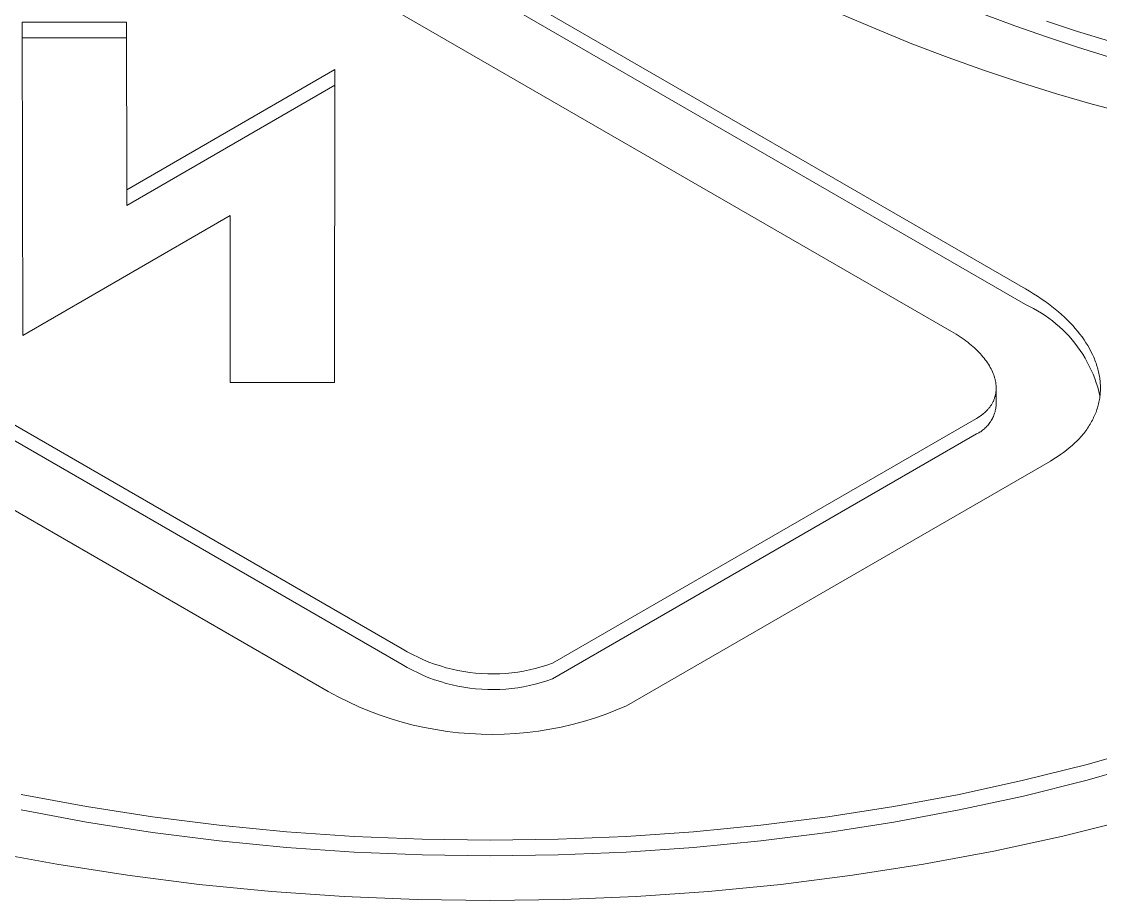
# Model space of a CAD drawing. Header units: millimetres. Extents: x -279 to 4999, y 61 to 3536.
# Drawn here: x 4712.91 to 4725.28, y 1395.65 to 1405.73 of the extents above; entities that cross this region are included whole.
import ezdxf

# ---------------------------------------------------------------- set-up
doc = ezdxf.new("R2010")
doc.units = ezdxf.units.MM
doc.layers.add('ZANO_R', color=7, linetype='Continuous', lineweight=0)

msp = doc.modelspace()

# ---------------------------------------------------------------- linework, layer by layer
at = {"layer": 'ZANO_R'}
for p, q in [((4712.993, 1409.264), (4724.424, 1402.665)), ((4712.993, 1409.084), (4724.424, 1402.485)), ((4723.577, 1402.176), (4712.146, 1408.775)), ((4722.706, 1405.643), (4722.291, 1405.821)), ((4723.941, 1405.814), (4724.302, 1405.68)), ((4712.92, 1405.721), (4714.117, 1405.722)), ((4712.928, 1402.129), (4712.92, 1405.721)), ((4714.117, 1405.722), (4714.122, 1403.8)), ((4724.302, 1405.68), (4724.663, 1405.553)), ((4724.663, 1405.733), (4725.021, 1405.615)), ((4712.92, 1405.541), (4714.117, 1405.542)), ((4723.121, 1405.474), (4722.706, 1405.643)), ((4724.663, 1405.553), (4725.021, 1405.435)), ((4725.021, 1405.615), (4725.377, 1405.505)), ((4723.537, 1405.316), (4723.121, 1405.474)), ((4725.021, 1405.435), (4725.377, 1405.325)), ((4723.953, 1405.167), (4723.537, 1405.316)), ((4714.122, 1403.8), (4716.506, 1405.18)), ((4716.506, 1405.18), (4716.503, 1401.59)), ((4724.367, 1405.028), (4723.953, 1405.167)), ((4705.846, 1405.138), (4717.276, 1398.538)), ((4705.846, 1404.958), (4717.276, 1398.358)), ((4714.122, 1403.62), (4716.506, 1405)), ((4724.78, 1404.9), (4724.367, 1405.028)), ((4725.189, 1404.782), (4724.78, 1404.9)), ((4725.596, 1404.674), (4725.189, 1404.782)), ((4716.429, 1398.049), (4704.999, 1404.649)), ((4714.122, 1403.8), (4714.122, 1403.62)), ((4715.307, 1403.506), (4712.928, 1402.129)), ((4715.305, 1401.591), (4715.307, 1403.506)), ((4724.424, 1402.665), (4724.471, 1402.637)), ((4724.471, 1402.637), (4724.517, 1402.608)), ((4724.517, 1402.608), (4724.562, 1402.58)), ((4724.562, 1402.58), (4724.605, 1402.551)), ((4724.424, 1402.485), (4724.471, 1402.463)), ((4724.471, 1402.463), (4724.517, 1402.439)), ((4724.605, 1402.551), (4724.647, 1402.521)), ((4724.647, 1402.521), (4724.687, 1402.491)), ((4724.687, 1402.491), (4724.727, 1402.461)), ((4724.727, 1402.461), (4724.765, 1402.431)), ((4724.517, 1402.439), (4724.562, 1402.413)), ((4724.562, 1402.413), (4724.606, 1402.386)), ((4724.606, 1402.386), (4724.65, 1402.358)), ((4724.65, 1402.358), (4724.692, 1402.328)), ((4724.692, 1402.328), (4724.733, 1402.297)), ((4724.765, 1402.431), (4724.801, 1402.4)), ((4724.801, 1402.4), (4724.837, 1402.369)), ((4724.837, 1402.369), (4724.871, 1402.338)), ((4724.871, 1402.338), (4724.904, 1402.306)), ((4724.733, 1402.297), (4724.773, 1402.264)), ((4724.773, 1402.264), (4724.813, 1402.23)), ((4724.813, 1402.23), (4724.85, 1402.195)), ((4724.904, 1402.306), (4724.935, 1402.274)), ((4724.935, 1402.274), (4724.965, 1402.242)), ((4724.965, 1402.242), (4724.994, 1402.21)), ((4724.994, 1402.21), (4725.021, 1402.177)), ((4723.627, 1402.146), (4723.577, 1402.176)), ((4723.674, 1402.115), (4723.627, 1402.146)), ((4723.697, 1402.099), (4723.674, 1402.115)), ((4723.719, 1402.084), (4723.697, 1402.099)), ((4723.741, 1402.068), (4723.719, 1402.084)), ((4724.85, 1402.195), (4724.887, 1402.158)), ((4724.887, 1402.158), (4724.923, 1402.12)), ((4724.923, 1402.12), (4724.957, 1402.081)), ((4724.957, 1402.081), (4724.989, 1402.041)), ((4725.021, 1402.177), (4725.047, 1402.145)), ((4725.047, 1402.145), (4725.072, 1402.112)), ((4725.072, 1402.112), (4725.095, 1402.079)), ((4725.095, 1402.079), (4725.117, 1402.046)), ((4723.762, 1402.052), (4723.741, 1402.068)), ((4723.782, 1402.035), (4723.762, 1402.052)), ((4723.802, 1402.019), (4723.782, 1402.035)), ((4723.821, 1402.003), (4723.802, 1402.019)), ((4723.839, 1401.986), (4723.821, 1402.003)), ((4723.857, 1401.969), (4723.839, 1401.986)), ((4723.874, 1401.953), (4723.857, 1401.969)), ((4723.89, 1401.936), (4723.874, 1401.953)), ((4724.989, 1402.041), (4725.021, 1401.999)), ((4725.021, 1401.999), (4725.051, 1401.957)), ((4725.051, 1401.957), (4725.079, 1401.914)), ((4725.117, 1402.046), (4725.137, 1402.013)), ((4725.137, 1402.013), (4725.157, 1401.979)), ((4725.157, 1401.979), (4725.174, 1401.946)), ((4723.906, 1401.919), (4723.89, 1401.936)), ((4723.921, 1401.902), (4723.906, 1401.919)), ((4723.936, 1401.885), (4723.921, 1401.902)), ((4723.95, 1401.868), (4723.936, 1401.885)), ((4723.963, 1401.85), (4723.95, 1401.868)), ((4723.976, 1401.833), (4723.963, 1401.85)), ((4723.988, 1401.816), (4723.976, 1401.833)), ((4725.079, 1401.914), (4725.106, 1401.869)), ((4725.106, 1401.869), (4725.132, 1401.824)), ((4725.174, 1401.946), (4725.191, 1401.912)), ((4725.191, 1401.912), (4725.206, 1401.879)), ((4725.206, 1401.879), (4725.213, 1401.862)), ((4725.213, 1401.862), (4725.22, 1401.845)), ((4725.22, 1401.845), (4725.226, 1401.828)), ((4725.226, 1401.828), (4725.232, 1401.811)), ((4723.999, 1401.799), (4723.988, 1401.816)), ((4724.01, 1401.781), (4723.999, 1401.799)), ((4724.02, 1401.764), (4724.01, 1401.781)), ((4724.029, 1401.747), (4724.02, 1401.764)), ((4724.037, 1401.73), (4724.029, 1401.747)), ((4724.045, 1401.712), (4724.037, 1401.73)), ((4724.053, 1401.695), (4724.045, 1401.712)), ((4725.132, 1401.824), (4725.155, 1401.778)), ((4725.155, 1401.778), (4725.178, 1401.731)), ((4725.178, 1401.731), (4725.199, 1401.684)), ((4725.232, 1401.811), (4725.238, 1401.795)), ((4725.238, 1401.795), (4725.243, 1401.778)), ((4725.243, 1401.778), (4725.248, 1401.761)), ((4725.248, 1401.761), (4725.253, 1401.744)), ((4725.253, 1401.744), (4725.257, 1401.727)), ((4725.257, 1401.727), (4725.261, 1401.711)), ((4725.261, 1401.711), (4725.265, 1401.694)), ((4716.503, 1401.59), (4715.305, 1401.591)), ((4724.059, 1401.678), (4724.053, 1401.695)), ((4724.065, 1401.661), (4724.059, 1401.678)), ((4724.068, 1401.652), (4724.065, 1401.661)), ((4724.07, 1401.644), (4724.068, 1401.652)), ((4724.073, 1401.635), (4724.07, 1401.644)), ((4724.075, 1401.627), (4724.073, 1401.635)), ((4724.077, 1401.618), (4724.075, 1401.627)), ((4724.079, 1401.61), (4724.077, 1401.618)), ((4724.08, 1401.602), (4724.079, 1401.61)), ((4724.082, 1401.593), (4724.08, 1401.602)), ((4724.083, 1401.585), (4724.082, 1401.593)), ((4724.084, 1401.576), (4724.083, 1401.585)), ((4725.199, 1401.684), (4725.218, 1401.636)), ((4725.218, 1401.636), (4725.235, 1401.587)), ((4725.235, 1401.587), (4725.251, 1401.537)), ((4725.265, 1401.694), (4725.268, 1401.677)), ((4725.268, 1401.677), (4725.271, 1401.66)), ((4725.271, 1401.66), (4725.274, 1401.643)), ((4725.274, 1401.643), (4725.276, 1401.627)), ((4725.276, 1401.627), (4725.278, 1401.61)), ((4725.278, 1401.61), (4725.279, 1401.593)), ((4725.279, 1401.593), (4725.281, 1401.577)), ((4724.079, 1401.447), (4724.081, 1401.455)), ((4724.081, 1401.455), (4724.082, 1401.463)), ((4724.082, 1401.463), (4724.083, 1401.47)), ((4724.083, 1401.47), (4724.084, 1401.478)), ((4724.085, 1401.568), (4724.084, 1401.576)), ((4724.084, 1401.478), (4724.085, 1401.486)), ((4724.086, 1401.56), (4724.085, 1401.568)), ((4724.085, 1401.486), (4724.086, 1401.494)), ((4724.087, 1401.552), (4724.086, 1401.56)), ((4724.086, 1401.494), (4724.087, 1401.502)), ((4724.087, 1401.543), (4724.087, 1401.552)), ((4724.087, 1401.535), (4724.087, 1401.543)), ((4724.088, 1401.527), (4724.087, 1401.535)), ((4724.087, 1401.519), (4724.088, 1401.527)), ((4724.087, 1401.511), (4724.087, 1401.519)), ((4724.087, 1401.502), (4724.087, 1401.511)), ((4724.088, 1401.511), (4724.088, 1401.347)), ((4725.251, 1401.537), (4725.265, 1401.488)), ((4725.265, 1401.488), (4725.277, 1401.437)), ((4725.279, 1401.46), (4725.278, 1401.444)), ((4725.281, 1401.477), (4725.279, 1401.46)), ((4725.281, 1401.577), (4725.282, 1401.56)), ((4725.282, 1401.493), (4725.281, 1401.477)), ((4725.282, 1401.56), (4725.282, 1401.543)), ((4725.282, 1401.543), (4725.282, 1401.527)), ((4725.282, 1401.527), (4725.282, 1401.51)), ((4725.282, 1401.51), (4725.282, 1401.493)), ((4724.028, 1401.328), (4724.032, 1401.335)), ((4724.032, 1401.335), (4724.037, 1401.342)), ((4724.037, 1401.342), (4724.041, 1401.349)), ((4724.041, 1401.349), (4724.045, 1401.356)), ((4724.045, 1401.356), (4724.049, 1401.364)), ((4724.049, 1401.364), (4724.052, 1401.371)), ((4724.052, 1401.371), (4724.056, 1401.378)), ((4724.056, 1401.378), (4724.059, 1401.386)), ((4724.059, 1401.386), (4724.062, 1401.393)), ((4724.062, 1401.393), (4724.065, 1401.401)), ((4724.065, 1401.401), (4724.068, 1401.408)), ((4724.068, 1401.408), (4724.07, 1401.416)), ((4724.07, 1401.416), (4724.073, 1401.424)), ((4724.073, 1401.424), (4724.075, 1401.431)), ((4724.075, 1401.431), (4724.077, 1401.439)), ((4724.077, 1401.439), (4724.079, 1401.447)), ((4724.086, 1401.319), (4724.087, 1401.333)), ((4724.087, 1401.333), (4724.088, 1401.347)), ((4725.261, 1401.346), (4725.257, 1401.33)), ((4725.265, 1401.363), (4725.261, 1401.346)), ((4725.268, 1401.379), (4725.265, 1401.363)), ((4725.271, 1401.395), (4725.268, 1401.379)), ((4725.274, 1401.411), (4725.271, 1401.395)), ((4725.276, 1401.428), (4725.274, 1401.411)), ((4725.278, 1401.444), (4725.276, 1401.428)), ((4723.898, 1401.201), (4723.914, 1401.213)), ((4723.914, 1401.213), (4723.922, 1401.218)), ((4723.922, 1401.218), (4723.93, 1401.224)), ((4723.93, 1401.224), (4723.937, 1401.23)), ((4723.937, 1401.23), (4723.944, 1401.236)), ((4723.944, 1401.236), (4723.952, 1401.242)), ((4723.952, 1401.242), (4723.959, 1401.248)), ((4723.959, 1401.248), (4723.965, 1401.255)), ((4723.965, 1401.255), (4723.972, 1401.261)), ((4723.972, 1401.261), (4723.978, 1401.267)), ((4723.978, 1401.267), (4723.985, 1401.274)), ((4723.985, 1401.274), (4723.991, 1401.28)), ((4723.991, 1401.28), (4723.996, 1401.287)), ((4723.996, 1401.287), (4724.002, 1401.294)), ((4724.002, 1401.294), (4724.008, 1401.3)), ((4724.008, 1401.3), (4724.013, 1401.307)), ((4724.013, 1401.307), (4724.018, 1401.314)), ((4724.018, 1401.314), (4724.023, 1401.321)), ((4724.023, 1401.321), (4724.028, 1401.328)), ((4724.056, 1401.201), (4724.061, 1401.214)), ((4724.061, 1401.214), (4724.065, 1401.227)), ((4724.065, 1401.227), (4724.07, 1401.24)), ((4724.07, 1401.24), (4724.074, 1401.253)), ((4724.074, 1401.253), (4724.077, 1401.266)), ((4724.077, 1401.266), (4724.08, 1401.279)), ((4724.08, 1401.279), (4724.082, 1401.292)), ((4724.082, 1401.292), (4724.084, 1401.306)), ((4724.084, 1401.306), (4724.086, 1401.319)), ((4725.219, 1401.219), (4725.212, 1401.203)), ((4725.226, 1401.235), (4725.219, 1401.219)), ((4725.232, 1401.25), (4725.226, 1401.235)), ((4725.238, 1401.266), (4725.232, 1401.25)), ((4725.243, 1401.282), (4725.238, 1401.266)), ((4725.248, 1401.298), (4725.243, 1401.282)), ((4725.253, 1401.314), (4725.248, 1401.298)), ((4725.257, 1401.33), (4725.253, 1401.314)), ((4719.002, 1398.373), (4723.862, 1401.179)), ((4723.862, 1401.179), (4723.88, 1401.19)), ((4723.88, 1401.19), (4723.898, 1401.201)), ((4723.973, 1401.078), (4723.982, 1401.088)), ((4723.982, 1401.088), (4723.991, 1401.098)), ((4723.991, 1401.098), (4724, 1401.108)), ((4724, 1401.108), (4724.008, 1401.119)), ((4724.008, 1401.119), (4724.016, 1401.13)), ((4724.016, 1401.13), (4724.024, 1401.141)), ((4724.024, 1401.141), (4724.031, 1401.153)), ((4724.031, 1401.153), (4724.038, 1401.165)), ((4724.038, 1401.165), (4724.044, 1401.177)), ((4724.044, 1401.177), (4724.05, 1401.189)), ((4724.05, 1401.189), (4724.056, 1401.201)), ((4725.155, 1401.096), (4725.145, 1401.081)), ((4725.164, 1401.111), (4725.155, 1401.096)), ((4725.173, 1401.126), (4725.164, 1401.111)), ((4725.182, 1401.142), (4725.173, 1401.126)), ((4725.19, 1401.157), (4725.182, 1401.142)), ((4725.198, 1401.172), (4725.19, 1401.157)), ((4725.205, 1401.188), (4725.198, 1401.172)), ((4725.212, 1401.203), (4725.205, 1401.188)), ((4719.002, 1398.193), (4723.862, 1401)), ((4723.862, 1401), (4723.875, 1401.006)), ((4723.875, 1401.006), (4723.887, 1401.012)), ((4723.887, 1401.012), (4723.898, 1401.019)), ((4723.898, 1401.019), (4723.91, 1401.026)), ((4723.91, 1401.026), (4723.921, 1401.034)), ((4723.921, 1401.034), (4723.932, 1401.042)), ((4723.932, 1401.042), (4723.942, 1401.051)), ((4723.942, 1401.051), (4723.953, 1401.059)), ((4723.953, 1401.059), (4723.963, 1401.069)), ((4723.963, 1401.069), (4723.973, 1401.078)), ((4725.055, 1400.964), (4725.042, 1400.95)), ((4725.068, 1400.978), (4725.055, 1400.964)), ((4725.08, 1400.993), (4725.068, 1400.978)), ((4725.092, 1401.007), (4725.08, 1400.993)), ((4725.103, 1401.022), (4725.092, 1401.007)), ((4725.114, 1401.036), (4725.103, 1401.022)), ((4725.125, 1401.051), (4725.114, 1401.036)), ((4725.135, 1401.066), (4725.125, 1401.051)), ((4725.145, 1401.081), (4725.135, 1401.066)), ((4724.926, 1400.84), (4724.894, 1400.814)), ((4724.958, 1400.867), (4724.926, 1400.84)), ((4724.987, 1400.894), (4724.958, 1400.867)), ((4725.015, 1400.922), (4724.987, 1400.894)), ((4725.042, 1400.95), (4725.015, 1400.922)), ((4724.749, 1400.714), (4724.709, 1400.69)), ((4724.788, 1400.738), (4724.749, 1400.714)), ((4724.824, 1400.763), (4724.788, 1400.738)), ((4724.86, 1400.788), (4724.824, 1400.763)), ((4724.894, 1400.814), (4724.86, 1400.788)), ((4724.709, 1400.69), (4719.849, 1397.884)), ((4717.276, 1398.538), (4717.336, 1398.503)), ((4717.336, 1398.503), (4717.397, 1398.471)), ((4717.397, 1398.471), (4717.459, 1398.44)), ((4717.459, 1398.44), (4717.522, 1398.412)), ((4717.522, 1398.412), (4717.585, 1398.386)), ((4717.585, 1398.386), (4717.65, 1398.362)), ((4717.65, 1398.362), (4717.716, 1398.341)), ((4718.937, 1398.35), (4719.002, 1398.373)), ((4717.276, 1398.358), (4717.336, 1398.324)), ((4717.336, 1398.324), (4717.397, 1398.291)), ((4717.397, 1398.291), (4717.459, 1398.261)), ((4717.459, 1398.261), (4717.522, 1398.232)), ((4717.716, 1398.341), (4717.782, 1398.321)), ((4717.782, 1398.321), (4717.849, 1398.304)), ((4717.849, 1398.304), (4717.916, 1398.289)), ((4717.916, 1398.289), (4717.984, 1398.277)), ((4717.984, 1398.277), (4718.052, 1398.267)), ((4718.052, 1398.267), (4718.12, 1398.259)), ((4718.12, 1398.259), (4718.189, 1398.254)), ((4718.189, 1398.254), (4718.258, 1398.251)), ((4718.258, 1398.251), (4718.327, 1398.25)), ((4718.327, 1398.25), (4718.396, 1398.252)), ((4718.396, 1398.252), (4718.465, 1398.256)), ((4718.465, 1398.256), (4718.533, 1398.262)), ((4718.533, 1398.262), (4718.602, 1398.271)), ((4718.602, 1398.271), (4718.67, 1398.282)), ((4718.67, 1398.282), (4718.737, 1398.296)), ((4718.737, 1398.296), (4718.804, 1398.312)), ((4718.804, 1398.312), (4718.871, 1398.33)), ((4718.871, 1398.33), (4718.937, 1398.35)), ((4717.522, 1398.232), (4717.585, 1398.206)), ((4717.585, 1398.206), (4717.65, 1398.182)), ((4717.65, 1398.182), (4717.716, 1398.161)), ((4717.716, 1398.161), (4717.782, 1398.141)), ((4717.782, 1398.141), (4717.849, 1398.124)), ((4717.849, 1398.124), (4717.916, 1398.11)), ((4718.67, 1398.103), (4718.737, 1398.116)), ((4718.737, 1398.116), (4718.804, 1398.132)), ((4718.804, 1398.132), (4718.871, 1398.15)), ((4718.871, 1398.15), (4718.937, 1398.171)), ((4718.937, 1398.171), (4719.002, 1398.193)), ((4716.545, 1397.986), (4716.429, 1398.049)), ((4717.916, 1398.11), (4717.984, 1398.097)), ((4717.984, 1398.097), (4718.052, 1398.087)), ((4718.052, 1398.087), (4718.12, 1398.079)), ((4718.12, 1398.079), (4718.189, 1398.074)), ((4718.189, 1398.074), (4718.258, 1398.071)), ((4718.258, 1398.071), (4718.327, 1398.07)), ((4718.327, 1398.07), (4718.396, 1398.072)), ((4718.396, 1398.072), (4718.465, 1398.076)), ((4718.465, 1398.076), (4718.533, 1398.083)), ((4718.533, 1398.083), (4718.602, 1398.091)), ((4718.602, 1398.091), (4718.67, 1398.103)), ((4716.663, 1397.928), (4716.545, 1397.986)), ((4716.782, 1397.873), (4716.663, 1397.928)), ((4716.904, 1397.823), (4716.782, 1397.873)), ((4719.849, 1397.884), (4719.728, 1397.833)), ((4717.027, 1397.777), (4716.904, 1397.823)), ((4717.152, 1397.735), (4717.027, 1397.777)), ((4719.605, 1397.786), (4719.481, 1397.743)), ((4719.728, 1397.833), (4719.605, 1397.786)), ((4717.278, 1397.697), (4717.152, 1397.735)), ((4717.405, 1397.664), (4717.278, 1397.697)), ((4717.533, 1397.635), (4717.405, 1397.664)), ((4717.662, 1397.611), (4717.533, 1397.635)), ((4719.1, 1397.641), (4718.971, 1397.616)), ((4719.228, 1397.671), (4719.1, 1397.641)), ((4719.355, 1397.705), (4719.228, 1397.671)), ((4719.481, 1397.743), (4719.355, 1397.705)), ((4717.792, 1397.591), (4717.662, 1397.611)), ((4717.923, 1397.576), (4717.792, 1397.591)), ((4718.054, 1397.565), (4717.923, 1397.576)), ((4718.185, 1397.559), (4718.054, 1397.565)), ((4718.317, 1397.557), (4718.185, 1397.559)), ((4718.448, 1397.56), (4718.317, 1397.557)), ((4718.58, 1397.567), (4718.448, 1397.56)), ((4718.711, 1397.579), (4718.58, 1397.567)), ((4718.841, 1397.595), (4718.711, 1397.579)), ((4718.971, 1397.616), (4718.841, 1397.595)), ((4725.129, 1397.212), (4725.844, 1397.416)), ((4724.402, 1397.03), (4725.129, 1397.212)), ((4725.129, 1397.033), (4725.844, 1397.236)), ((4723.663, 1396.869), (4724.402, 1397.03)), ((4724.402, 1396.85), (4725.129, 1397.033)), ((4712.909, 1396.869), (4713.658, 1396.73)), ((4722.913, 1396.73), (4723.663, 1396.869)), ((4723.663, 1396.69), (4724.402, 1396.85)), ((4712.909, 1396.69), (4713.658, 1396.55)), ((4713.658, 1396.73), (4714.416, 1396.612)), ((4722.156, 1396.612), (4722.913, 1396.73)), ((4722.913, 1396.55), (4723.663, 1396.69)), ((4713.658, 1396.55), (4714.416, 1396.433)), ((4714.416, 1396.612), (4715.181, 1396.516)), ((4715.181, 1396.516), (4715.952, 1396.441)), ((4720.619, 1396.441), (4721.39, 1396.516)), ((4721.39, 1396.516), (4722.156, 1396.612)), ((4722.156, 1396.433), (4722.913, 1396.55)), ((4725.634, 1396.585), (4724.853, 1396.389)), ((4714.416, 1396.433), (4715.181, 1396.336)), ((4715.952, 1396.441), (4716.728, 1396.387)), ((4716.728, 1396.387), (4717.506, 1396.355)), ((4719.065, 1396.355), (4719.844, 1396.387)), ((4719.844, 1396.387), (4720.619, 1396.441)), ((4721.39, 1396.336), (4722.156, 1396.433)), ((4724.853, 1396.389), (4724.059, 1396.217)), ((4715.181, 1396.336), (4715.952, 1396.261)), ((4715.952, 1396.261), (4716.728, 1396.208)), ((4717.506, 1396.355), (4718.286, 1396.344)), ((4718.286, 1396.344), (4719.065, 1396.355)), ((4719.844, 1396.208), (4720.619, 1396.261)), ((4720.619, 1396.261), (4721.39, 1396.336)), ((4713.317, 1396.067), (4712.512, 1396.217)), ((4716.728, 1396.208), (4717.506, 1396.175)), ((4717.506, 1396.175), (4718.286, 1396.165)), ((4718.286, 1396.165), (4719.065, 1396.175)), ((4719.065, 1396.175), (4719.844, 1396.208)), ((4724.059, 1396.217), (4723.255, 1396.067)), ((4714.13, 1395.941), (4713.317, 1396.067)), ((4723.255, 1396.067), (4722.441, 1395.941)), ((4714.952, 1395.837), (4714.13, 1395.941)), ((4722.441, 1395.941), (4721.619, 1395.837)), ((4715.78, 1395.757), (4714.952, 1395.837)), ((4721.619, 1395.837), (4720.791, 1395.757)), ((4716.613, 1395.699), (4715.78, 1395.757)), ((4717.448, 1395.665), (4716.613, 1395.699)), ((4718.286, 1395.653), (4717.448, 1395.665)), ((4719.123, 1395.665), (4718.286, 1395.653)), ((4719.959, 1395.699), (4719.123, 1395.665)), ((4720.791, 1395.757), (4719.959, 1395.699))]:
    msp.add_line(p, q, dxfattribs=at)

doc.saveas('drawing.dxf')
